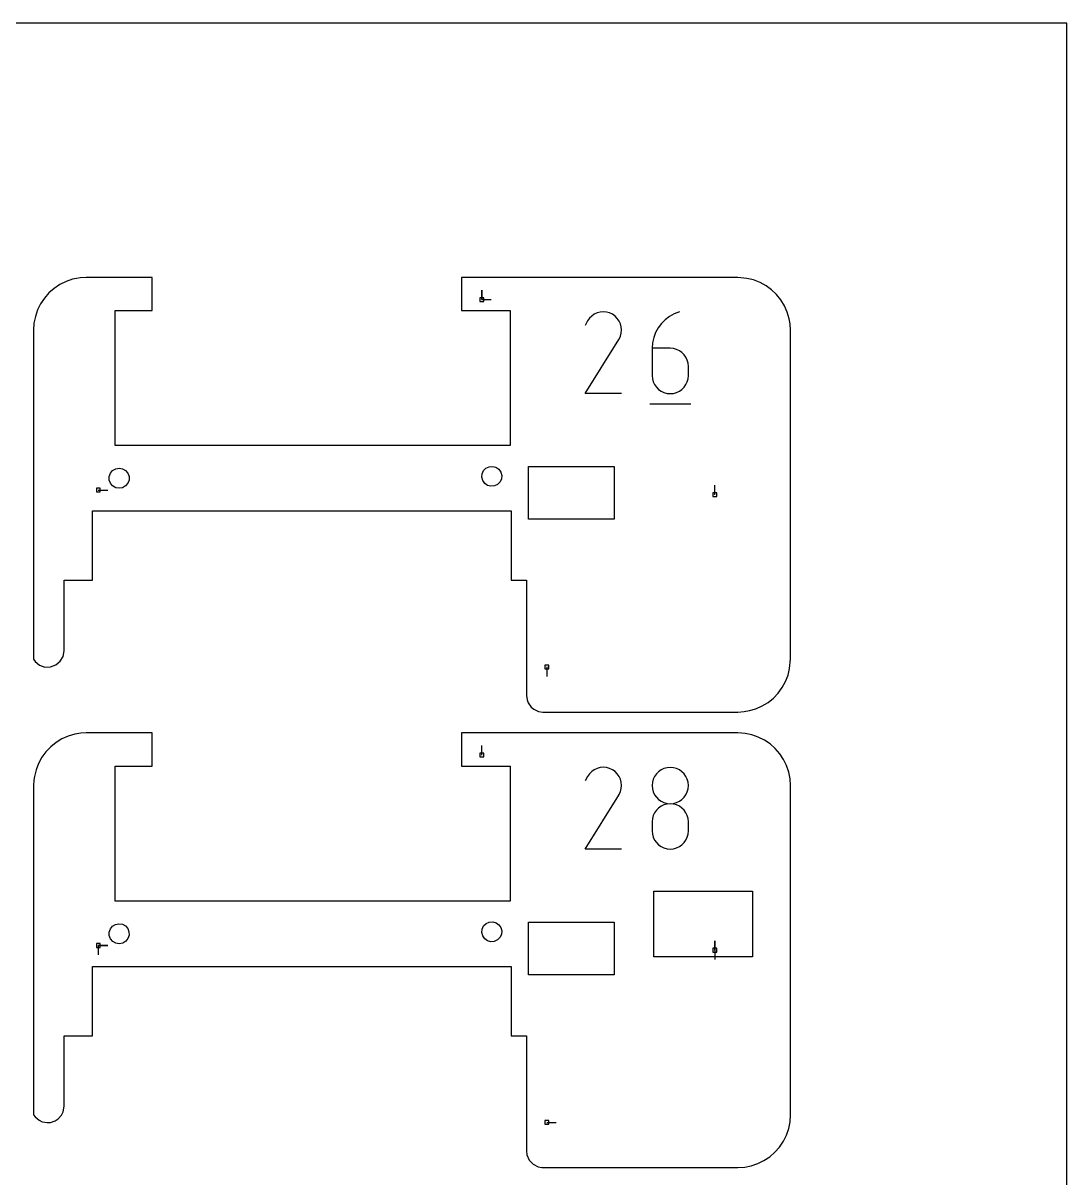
# Model space of a CAD drawing. Extents: x 0 to 400, y 0 to 400.
# Drawn here: x 241.4 to 400, y 224.6 to 400 of the extents above; entities that cross this region are included whole.
import ezdxf

# ---------------------------------------------------------------- set-up
doc = ezdxf.new("R2010")
doc.units = 0

msp = doc.modelspace()

# ---------------------------------------------------------------- linework, layer by layer
at = {"layer": 'annotation', "color": 1}
for p, q in [((311.11311, 358.001214), (311.11311, 359.429964)), ((311.11311, 358.001214), (311.11311, 359.429964)), ((311.11311, 359.429964), (311.11311, 358.001214)), ((311.11311, 358.001214), (312.54186, 358.001214)), ((329.09101, 356.09888), (328.636796, 355.977022)), ((329.560694, 356.14249), (329.09101, 356.09888)), ((330.03536, 356.105126), (329.560694, 356.14249)), ((330.504518, 355.984065), (330.03536, 356.105126)), ((341.133154, 356.142793), (340.342975, 355.846523)), ((341.133154, 356.142793), (341.133154, 356.142793)), ((327.184415, 354.761602), (326.8222, 354.066772)), ((327.471862, 355.169205), (327.184415, 354.761602)), ((327.816733, 355.50946), (327.471862, 355.169205)), ((328.208541, 355.77964), (327.816733, 355.50946)), ((328.636796, 355.977022), (328.208541, 355.77964)), ((330.95768, 355.776582), (330.504518, 355.984065)), ((331.362986, 355.488776), (330.95768, 355.776582)), ((330.95768, 355.776582), (330.95768, 355.776582)), ((331.701865, 355.143411), (331.362986, 355.488776)), ((331.971305, 354.751071), (331.701865, 355.143411)), ((332.168292, 354.322342), (331.971305, 354.751071)), ((332.289814, 353.867807), (332.168292, 354.322342)), ((338.392727, 354.380209), (337.907553, 353.732275)), ((338.965318, 354.95523), (338.392727, 354.380209)), ((339.617881, 355.447335), (338.965318, 354.95523)), ((340.342975, 355.846523), (339.617881, 355.447335)), ((332.171451, 352.455222), (332.294406, 352.923663)), ((332.332856, 353.398053), (332.289814, 353.867807)), ((332.294406, 352.923663), (332.332856, 353.398053)), ((337.517238, 353.021427), (337.229226, 352.257668)), ((337.907553, 353.732275), (337.517238, 353.021427)), ((326.814411, 343.72145), (331.911902, 351.927758)), ((331.911902, 351.927758), (331.917996, 351.935298)), ((331.911902, 351.927758), (331.911902, 351.927758)), ((331.917996, 351.935298), (331.92384, 351.942903)), ((331.92384, 351.942903), (331.929472, 351.950636)), ((331.929472, 351.950636), (331.934931, 351.958561)), ((331.934931, 351.958561), (331.940256, 351.966743)), ((331.940256, 351.966743), (331.945484, 351.975245)), ((331.945484, 351.975245), (331.950655, 351.984132)), ((331.950655, 351.984132), (331.955806, 351.993468)), ((331.955806, 351.993468), (331.960977, 352.003316)), ((331.960977, 352.003316), (332.171451, 352.455222)), ((331.960977, 352.003316), (331.960977, 352.003316)), ((337.05096, 351.450999), (336.989884, 350.611422)), ((337.229226, 352.257668), (337.05096, 351.450999)), ((336.989884, 350.611422), (336.989884, 346.482952)), ((339.748169, 350.611422), (336.989884, 350.611422)), ((340.244253, 350.567151), (339.748169, 350.611422)), ((340.711051, 350.43947), (340.244253, 350.567151)), ((341.140799, 350.23608), (340.711051, 350.43947)), ((341.525733, 349.964681), (341.140799, 350.23608)), ((341.858089, 349.632971), (341.525733, 349.964681)), ((342.130103, 349.248652), (341.858089, 349.632971)), ((342.334011, 348.819422), (342.130103, 349.248652)), ((342.46205, 348.352982), (342.334011, 348.819422)), ((342.506454, 347.857032), (342.46205, 348.352982)), ((342.506454, 346.482952), (342.506454, 347.857032)), ((342.506454, 347.857032), (342.506454, 347.857032)), ((336.989884, 346.482952), (336.989884, 346.482952)), ((336.989884, 346.482952), (337.034417, 345.986761)), ((337.034417, 345.986761), (337.162776, 345.519677)), ((342.334011, 345.519677), (342.46205, 345.986761)), ((342.46205, 345.986761), (342.506454, 346.482952)), ((337.162776, 345.519677), (337.367101, 345.089514)), ((337.367101, 345.089514), (337.639532, 344.704089)), ((337.639532, 344.704089), (337.972208, 344.371216)), ((337.972208, 344.371216), (338.35727, 344.09871)), ((338.35727, 344.09871), (338.786858, 343.894388)), ((338.786858, 343.894388), (339.253111, 343.766063)), ((340.244253, 343.766063), (340.711051, 343.894388)), ((340.711051, 343.894388), (341.140799, 344.09871)), ((341.140799, 344.09871), (341.525733, 344.371216)), ((341.525733, 344.371216), (341.858089, 344.704089)), ((341.858089, 344.704089), (342.130103, 345.089514)), ((342.130103, 345.089514), (342.334011, 345.519677)), ((332.330981, 343.72145), (326.814411, 343.72145)), ((336.644417, 342.168896), (342.855037, 342.168896)), ((339.253111, 343.766063), (339.748169, 343.721551)), ((339.748169, 343.721551), (340.244253, 343.766063)), ((339.748169, 343.721551), (339.748169, 343.721551)), ((346.517482, 328.367517), (346.517482, 329.796267)), ((252.850612, 329.081892), (254.279362, 329.081892)), ((320.99474, 302.20564), (320.99474, 300.77689)), ((311.11311, 288.826209), (311.11311, 290.254959)), ((327.471862, 285.9942), (327.184415, 285.586597)), ((327.816733, 286.334455), (327.471862, 285.9942)), ((328.208541, 286.604635), (327.816733, 286.334455)), ((328.636796, 286.802017), (328.208541, 286.604635)), ((329.09101, 286.923875), (328.636796, 286.802017)), ((329.560694, 286.967485), (329.09101, 286.923875)), ((330.03536, 286.930121), (329.560694, 286.967485)), ((330.504518, 286.80906), (330.03536, 286.930121)), ((330.957681, 286.601577), (330.504518, 286.80906)), ((331.362986, 286.313771), (330.957681, 286.601577)), ((330.957681, 286.601577), (330.957681, 286.601577)), ((331.701865, 285.968406), (331.362986, 286.313771)), ((331.971305, 285.576066), (331.701865, 285.968406)), ((337.639275, 285.970942), (337.366928, 285.586366)), ((337.971888, 286.303292), (337.639275, 285.970942)), ((338.356924, 286.575525), (337.971888, 286.303292)), ((338.786544, 286.779749), (338.356924, 286.575525)), ((339.252906, 286.90807), (338.786544, 286.779749)), ((339.748169, 286.952598), (339.252906, 286.90807)), ((340.243433, 286.90807), (339.748169, 286.952598)), ((339.748169, 286.952598), (339.748169, 286.952598)), ((340.709795, 286.779749), (340.243433, 286.90807)), ((341.139415, 286.575525), (340.709795, 286.779749)), ((341.524451, 286.303292), (341.139415, 286.575525)), ((341.857063, 285.970942), (341.524451, 286.303292)), ((342.129411, 285.586366), (341.857063, 285.970942)), ((327.184415, 285.586597), (326.8222, 284.891767)), ((332.168292, 285.147337), (331.971305, 285.576066)), ((332.289814, 284.692802), (332.168292, 285.147337)), ((332.332856, 284.223048), (332.289814, 284.692802)), ((332.294406, 283.748658), (332.332856, 284.223048)), ((337.034391, 284.692107), (336.989884, 284.198208)), ((336.989884, 284.198208), (336.989884, 284.198208)), ((336.989884, 284.198208), (337.034417, 283.70199)), ((337.162686, 285.157457), (337.034391, 284.692107)), ((337.366928, 285.586366), (337.162686, 285.157457)), ((342.333652, 285.157457), (342.129411, 285.586366)), ((342.461947, 284.692107), (342.333652, 285.157457)), ((342.461921, 283.70199), (342.506454, 284.198208)), ((342.506454, 284.198208), (342.461947, 284.692107)), ((342.506454, 284.198208), (342.506454, 284.198208)), ((326.814411, 274.546445), (331.911902, 282.752753)), ((331.911902, 282.752753), (331.917996, 282.760293)), ((331.911902, 282.752753), (331.911902, 282.752753)), ((331.917996, 282.760293), (331.92384, 282.767898)), ((331.92384, 282.767898), (331.929472, 282.775631)), ((331.929472, 282.775631), (331.934931, 282.783556)), ((331.934931, 282.783556), (331.940256, 282.791738)), ((331.940256, 282.791738), (331.945484, 282.80024)), ((331.945484, 282.80024), (331.950655, 282.809127)), ((331.950655, 282.809127), (331.955806, 282.818463)), ((331.955806, 282.818463), (331.960977, 282.828311)), ((331.960977, 282.828311), (332.171451, 283.280217)), ((331.960977, 282.828311), (331.960977, 282.828311)), ((332.171451, 283.280217), (332.294406, 283.748658)), ((337.034417, 283.70199), (337.162776, 283.234834)), ((337.162776, 283.234834), (337.367101, 282.804568)), ((337.367101, 282.804568), (337.639532, 282.419019)), ((337.639532, 282.419019), (337.972208, 282.086017)), ((341.52413, 282.086017), (341.856807, 282.419019)), ((341.856807, 282.419019), (342.129238, 282.804568)), ((342.129238, 282.804568), (342.333562, 283.234834)), ((342.333562, 283.234834), (342.461921, 283.70199)), ((337.971888, 280.786106), (337.639275, 280.453169)), ((338.356924, 281.058695), (337.971888, 280.786106)), ((337.972208, 282.086017), (338.35727, 281.813389)), ((338.786544, 281.263101), (338.356924, 281.058695)), ((338.35727, 281.813389), (338.786858, 281.608962)), ((339.252906, 281.39149), (338.786544, 281.263101)), ((338.786858, 281.608962), (339.253111, 281.480566)), ((339.748169, 281.436028), (339.252906, 281.39149)), ((339.253111, 281.480566), (339.748169, 281.436028)), ((339.748169, 281.436028), (340.243228, 281.480566)), ((340.243433, 281.391516), (339.748169, 281.436028)), ((339.748169, 281.436028), (339.748169, 281.436028)), ((339.748169, 281.436028), (339.748169, 281.436028)), ((340.243228, 281.480566), (340.709481, 281.608962)), ((340.709795, 281.263191), (340.243433, 281.391516)), ((340.709481, 281.608962), (341.139068, 281.813389)), ((341.139415, 281.058868), (340.709795, 281.263191)), ((341.139068, 281.813389), (341.52413, 282.086017)), ((341.524451, 280.786363), (341.139415, 281.058868)), ((341.857063, 280.45349), (341.524451, 280.786363)), ((337.034391, 279.170612), (336.989884, 278.674627)), ((337.162686, 279.637588), (337.034391, 279.170612)), ((337.366928, 280.067718), (337.162686, 279.637588)), ((337.639275, 280.453169), (337.366928, 280.067718)), ((342.129411, 280.068064), (341.857063, 280.45349)), ((342.333652, 279.637902), (342.129411, 280.068064)), ((342.461947, 279.170818), (342.333652, 279.637902)), ((342.506454, 278.674627), (342.461947, 279.170818)), ((336.989884, 278.674627), (336.989884, 277.300547)), ((336.989884, 277.300547), (336.989884, 277.300547)), ((336.989884, 277.300547), (337.034417, 276.804597)), ((342.461921, 276.804597), (342.506454, 277.300547)), ((342.506454, 277.300547), (342.506454, 278.674627)), ((342.506454, 278.674627), (342.506454, 278.674627)), ((337.034417, 276.804597), (337.162776, 276.338156)), ((337.162776, 276.338156), (337.367101, 275.908927)), ((337.367101, 275.908927), (337.639532, 275.524607)), ((337.639532, 275.524607), (337.972208, 275.192898)), ((341.52413, 275.192898), (341.856807, 275.524607)), ((341.856807, 275.524607), (342.129238, 275.908927)), ((342.129238, 275.908927), (342.333562, 276.338156)), ((342.333562, 276.338156), (342.461921, 276.804597)), ((332.330981, 274.546445), (326.814411, 274.546445)), ((337.972208, 275.192898), (338.35727, 274.921498)), ((338.35727, 274.921498), (338.786858, 274.718108)), ((338.786858, 274.718108), (339.253111, 274.590428)), ((339.253111, 274.590428), (339.748169, 274.546157)), ((339.748169, 274.546157), (340.243228, 274.590428)), ((339.748169, 274.546157), (339.748169, 274.546157)), ((340.243228, 274.590428), (340.709481, 274.718108)), ((340.709481, 274.718108), (341.139068, 274.921498)), ((341.139068, 274.921498), (341.52413, 275.192898)), ((337.224172, 258.160268), (337.224185, 267.617208)), ((337.224185, 267.617208), (337.224269, 268.133405)), ((337.224269, 268.133405), (338.003198, 268.133367)), ((338.003198, 268.133367), (352.224308, 268.133454)), ((352.224308, 268.133454), (352.224217, 258.676472)), ((252.850612, 259.906887), (254.279362, 259.906887)), ((252.850612, 259.906887), (254.279362, 259.906887)), ((254.279362, 259.906887), (252.850612, 259.906887)), ((252.850612, 259.906887), (252.850612, 258.478137)), ((346.517482, 259.192512), (346.517482, 260.621262)), ((346.517482, 259.192512), (346.517482, 260.621262)), ((346.517482, 260.621262), (346.517482, 259.192512)), ((337.224347, 258.15843), (337.224172, 258.160268)), ((351.548969, 258.158482), (337.224347, 258.15843)), ((346.517482, 259.192512), (346.517482, 257.763762)), ((352.22433, 258.158468), (351.548969, 258.158482)), ((352.224217, 258.676472), (352.224312, 258.160002)), ((352.224312, 258.160002), (352.22433, 258.158468)), ((320.99474, 233.030635), (322.42349, 233.030635))]:
    msp.add_line(p, q, dxfattribs=at)
at = {"layer": 'boundary', "color": 5}
for p, q in [((251.01749, 361.367519), (250.097053, 361.307192)), ((257.544616, 361.367519), (251.01749, 361.367519)), ((261.017488, 361.367519), (257.544616, 361.367519)), ((261.017488, 359.118316), (261.017488, 361.367519)), ((323.376989, 361.367519), (308.017485, 361.367519)), ((308.017485, 361.367519), (308.017485, 358.583542)), ((350.017488, 361.367519), (323.376989, 361.367519)), ((351.393565, 361.233066), (350.017488, 361.367519)), ((246.147396, 359.71435), (245.360634, 359.024375)), ((247.017486, 360.295725), (246.147396, 359.71435)), ((247.956018, 360.758557), (247.017486, 360.295725)), ((248.946934, 361.094928), (247.956018, 360.758557)), ((249.562413, 361.217354), (248.946934, 361.094928)), ((250.097053, 361.307192), (249.562413, 361.217354)), ((352.408452, 360.986161), (351.393565, 361.233066)), ((353.382432, 360.608899), (352.408452, 360.986161)), ((354.298831, 360.107736), (353.382432, 360.608899)), ((355.141979, 359.491245), (354.298831, 360.107736)), ((244.670663, 358.237611), (244.089285, 357.367521)), ((245.360634, 359.024375), (244.670663, 358.237611)), ((261.017488, 356.334339), (261.017488, 359.118316)), ((308.017485, 358.583542), (308.017485, 356.334339)), ((355.897441, 358.769973), (355.141979, 359.491245)), ((356.5523, 357.956265), (355.897441, 358.769973)), ((357.095343, 357.064044), (356.5523, 357.956265)), ((243.62645, 356.428988), (243.290079, 355.438073)), ((244.089285, 357.367521), (243.62645, 356.428988)), ((255.408928, 345.90939), (255.408928, 356.334339)), ((255.408928, 356.334339), (258.889683, 356.334339)), ((258.889683, 356.334339), (261.017488, 356.334339)), ((308.017485, 356.334339), (314.238129, 356.334339)), ((314.238129, 356.334339), (315.40892, 356.334339)), ((315.40892, 356.334339), (315.40892, 353.778865)), ((357.517285, 356.108573), (357.095343, 357.064044)), ((357.810902, 355.106202), (357.517285, 356.108573)), ((243.08593, 354.41173), (243.017488, 353.36752)), ((243.290079, 355.438073), (243.08593, 354.41173)), ((357.954571, 354.327318), (357.810902, 355.106202)), ((358.017481, 353.36752), (357.954571, 354.327318)), ((243.017488, 353.36752), (243.017487, 326.159237)), ((315.40892, 353.778865), (315.40892, 335.834337)), ((358.017481, 326.34656), (358.017481, 353.36752)), ((255.408928, 335.834337), (255.408928, 345.90939)), ((265.45986, 335.834337), (255.408928, 335.834337)), ((266.542396, 335.834337), (265.45986, 335.834337)), ((273.464165, 335.834337), (266.542396, 335.834337)), ((288.317596, 335.834337), (273.464165, 335.834337)), ((311.069783, 335.834337), (288.317596, 335.834337)), ((315.40892, 335.834337), (311.069783, 335.834337)), ((358.017481, 303.367515), (358.017481, 326.34656)), ((243.017487, 326.159237), (243.017488, 303.367515)), ((251.96361, 321.986947), (251.963611, 325.897395)), ((251.963611, 325.897395), (276.732303, 325.897396)), ((276.732303, 325.897396), (297.513546, 325.897396)), ((297.513546, 325.897396), (311.116328, 325.897395)), ((311.116328, 325.897395), (315.593611, 325.897396)), ((315.593611, 325.897396), (315.593611, 321.986947)), ((251.96361, 315.367518), (251.96361, 321.986947)), ((315.593611, 321.986947), (315.593611, 315.367518)), ((247.652506, 309.842716), (247.652506, 315.367519)), ((247.652506, 315.367519), (250.362609, 315.367518)), ((250.362609, 315.367518), (251.96361, 315.367518)), ((315.593611, 315.367518), (316.449799, 315.367518)), ((316.449799, 315.367518), (317.899115, 315.367519)), ((317.899115, 315.367519), (317.899115, 306.903949)), ((247.652506, 304.668158), (247.652506, 309.842716)), ((317.899115, 306.903949), (317.899115, 297.867516)), ((247.077674, 303.07325), (247.504417, 303.820491)), ((247.504417, 303.820491), (247.652506, 304.668158)), ((243.017488, 303.367515), (243.26951, 303.024492)), ((243.26951, 303.024492), (243.943527, 302.479928)), ((243.943527, 302.479928), (244.757098, 302.199625)), ((244.757098, 302.199625), (245.617523, 302.211785)), ((245.617523, 302.211785), (246.422851, 302.514968)), ((246.422851, 302.514968), (247.077674, 303.07325)), ((357.636123, 300.976551), (357.883026, 301.991439)), ((357.883026, 301.991439), (358.017481, 303.367515)), ((356.757695, 299.086172), (357.25886, 300.002572)), ((357.25886, 300.002572), (357.636123, 300.976551)), ((355.419935, 297.487558), (356.141206, 298.243026)), ((356.141206, 298.243026), (356.757695, 299.086172)), ((317.899115, 297.867516), (317.984298, 297.220469)), ((317.984298, 297.220469), (318.176139, 296.736847)), ((318.176139, 296.736847), (318.631345, 296.099749)), ((353.714008, 296.289655), (354.606231, 296.832698)), ((354.606231, 296.832698), (355.419935, 297.487558)), ((318.631345, 296.099749), (319.039295, 295.776841)), ((319.039295, 295.776841), (319.752063, 295.452702)), ((319.752063, 295.452702), (320.399117, 295.367514)), ((320.399117, 295.367514), (332.459125, 295.367514)), ((332.459125, 295.367514), (350.017488, 295.367514)), ((350.017488, 295.367514), (350.977283, 295.430425)), ((350.977283, 295.430425), (351.756165, 295.574096)), ((351.756165, 295.574096), (352.758539, 295.867715)), ((352.758539, 295.867715), (353.714008, 296.289655)), ((247.330825, 291.275241), (246.437885, 290.733443)), ((248.286847, 291.695853), (247.330825, 291.275241)), ((249.289589, 291.988081), (248.286847, 291.695853)), ((250.179246, 292.137574), (249.289589, 291.988081)), ((251.01749, 292.192514), (250.179246, 292.137574)), ((256.961757, 292.192514), (251.01749, 292.192514)), ((261.017488, 292.192514), (256.961757, 292.192514)), ((261.017488, 289.565823), (261.017488, 292.192514)), ((321.294345, 292.192514), (308.017485, 292.192514)), ((308.017485, 292.192514), (308.017485, 289.786025)), ((350.017488, 292.192514), (321.294345, 292.192514)), ((351.098569, 292.11674), (350.017488, 292.192514)), ((352.123636, 291.907838), (351.098569, 292.11674)), ((353.112675, 291.566923), (352.123636, 291.907838)), ((354.048744, 291.099832), (353.112675, 291.566923)), ((245.623303, 290.079726), (244.901018, 289.325276)), ((246.437885, 290.733443), (245.623303, 290.079726)), ((261.017488, 287.159334), (261.017488, 289.565823)), ((308.017485, 289.786025), (308.017485, 287.159334)), ((354.915845, 290.514556), (354.048744, 291.099832)), ((355.699124, 289.821104), (354.915845, 290.514556)), ((356.385199, 289.031346), (355.699124, 289.821104)), ((244.283385, 288.483005), (243.780972, 287.567323)), ((244.901018, 289.325276), (244.283385, 288.483005)), ((356.962312, 288.158797), (356.385199, 289.031346)), ((357.420604, 287.218382), (356.962312, 288.158797)), ((243.40238, 286.593896), (243.154088, 285.579381)), ((243.780972, 287.567323), (243.40238, 286.593896)), ((255.408928, 277.80395), (255.408928, 287.159334)), ((255.408928, 287.159334), (258.532569, 287.159334)), ((258.532569, 287.159334), (261.017488, 287.159334)), ((308.017485, 287.159334), (313.394652, 287.159334)), ((313.394652, 287.159334), (315.40892, 287.159334)), ((315.40892, 287.159334), (315.40892, 282.762811)), ((357.752225, 286.226194), (357.420604, 287.218382)), ((357.949653, 285.227346), (357.752225, 286.226194)), ((243.017488, 284.192515), (243.017487, 259.413877)), ((243.07243, 285.030754), (243.017488, 284.192515)), ((243.154088, 285.579381), (243.07243, 285.030754)), ((358.017481, 284.192515), (357.949653, 285.227346)), ((358.017481, 258.967963), (358.017481, 284.192515)), ((315.40892, 282.762811), (315.40892, 266.659332)), ((255.408928, 266.659332), (255.408928, 277.80395)), ((264.428668, 266.659332), (255.408928, 266.659332)), ((265.756134, 266.659332), (264.428668, 266.659332)), ((274.243999, 266.659332), (265.756134, 266.659332)), ((287.554683, 266.659332), (274.243999, 266.659332)), ((307.943723, 266.659332), (287.554683, 266.659332)), ((315.40892, 266.659332), (307.943723, 266.659332)), ((243.017487, 259.413877), (243.017488, 234.19251)), ((358.017481, 234.19251), (358.017481, 258.967963)), ((251.963611, 256.72239), (278.899988, 256.722391)), ((251.963611, 253.517587), (251.963611, 256.72239)), ((278.899988, 256.722391), (295.931231, 256.722391)), ((295.931231, 256.722391), (310.724489, 256.72239)), ((310.724489, 256.72239), (315.593611, 256.722391)), ((315.593611, 256.722391), (315.593611, 253.517587)), ((251.963611, 246.192513), (251.963611, 253.517587)), ((315.593611, 253.517587), (315.593611, 246.192513)), ((247.652506, 240.078755), (247.652506, 246.192514)), ((247.652506, 246.192514), (250.651511, 246.192513)), ((250.651511, 246.192513), (251.963611, 246.192513)), ((315.593611, 246.192513), (316.295299, 246.192513)), ((316.295299, 246.192513), (317.899115, 246.192514)), ((317.899115, 246.192514), (317.899115, 238.692247)), ((247.652506, 235.493153), (247.652506, 240.078755)), ((317.899115, 238.692247), (317.899115, 228.692511)), ((247.504417, 234.645486), (247.652506, 235.493153)), ((243.017488, 234.19251), (243.240826, 233.888529)), ((243.240826, 233.888529), (243.847305, 233.369522)), ((243.847305, 233.369522), (244.338161, 233.129504)), ((245.617523, 233.03678), (246.31832, 233.289913)), ((246.31832, 233.289913), (246.774471, 233.590716)), ((246.774471, 233.590716), (247.257486, 234.158066)), ((247.257486, 234.158066), (247.504417, 234.645486)), ((357.941704, 233.111431), (358.017481, 234.19251)), ((244.338161, 233.129504), (245.072249, 233.00178)), ((245.072249, 233.00178), (245.617523, 233.03678)), ((357.39189, 231.097324), (357.732805, 232.086361)), ((357.732805, 232.086361), (357.941704, 233.111431)), ((356.339523, 229.294157), (356.924797, 230.161253)), ((356.924797, 230.161253), (357.39189, 231.097324)), ((317.899115, 228.692511), (317.973473, 228.10685)), ((317.973473, 228.10685), (318.320065, 227.312554)), ((354.856318, 227.824794), (355.646068, 228.51087)), ((355.646068, 228.51087), (356.339523, 229.294157)), ((318.320065, 227.312554), (318.917421, 226.684699)), ((318.917421, 226.684699), (319.693489, 226.299016)), ((319.693489, 226.299016), (320.212344, 226.200664)), ((350.017488, 226.192509), (351.052316, 226.260338)), ((351.052316, 226.260338), (352.051161, 226.457769)), ((352.051161, 226.457769), (353.043355, 226.789393)), ((353.043355, 226.789393), (353.983764, 227.247679)), ((353.983764, 227.247679), (354.856318, 227.824794)), ((320.212344, 226.200664), (331.086484, 226.192509)), ((331.086484, 226.192509), (350.017488, 226.192509))]:
    msp.add_line(p, q, dxfattribs=at)
at = {"layer": 'frame', "color": 5}
for p, q in [((400, 400), (0, 400)), ((400, 0), (400, 400))]:
    msp.add_line(p, q, dxfattribs=at)
at = {"layer": 'hole', "color": 5}
for p, q in [((311.39886, 358.286964), (310.82736, 358.286964)), ((310.82736, 358.286964), (310.82736, 357.715464)), ((311.39886, 357.715464), (311.39886, 358.286964)), ((310.82736, 357.715464), (311.39886, 357.715464)), ((254.515653, 331.132332), (254.696795, 331.630019)), ((254.696795, 331.630019), (255.037236, 332.035737)), ((255.037236, 332.035737), (255.495905, 332.300551)), ((255.495905, 332.300551), (256.017487, 332.392519)), ((256.017487, 332.392519), (256.53907, 332.300551)), ((256.53907, 332.300551), (256.997739, 332.035737)), ((256.997739, 332.035737), (257.338177, 331.630019)), ((257.338177, 331.630019), (257.519322, 331.132332)), ((311.117634, 331.017932), (311.159041, 331.543936)), ((311.159041, 331.543936), (311.377857, 332.024058)), ((311.377857, 332.024058), (311.747682, 332.400384)), ((311.747682, 332.400384), (312.223916, 332.627528)), ((312.223916, 332.627528), (312.749121, 332.678091)), ((312.749121, 332.678091), (313.259945, 332.545974)), ((313.259945, 332.545974), (313.694774, 332.247114)), ((313.694774, 332.247114), (314.001166, 331.817556)), ((314.001166, 331.817556), (314.142162, 331.309111)), ((318.199054, 330.937195), (318.199054, 332.632808)), ((318.199054, 332.632808), (323.296442, 332.632808)), ((323.296442, 332.632808), (331.199051, 332.632808)), ((331.199051, 332.632808), (331.199051, 330.937195)), ((254.515653, 330.602707), (254.515653, 331.132332)), ((254.696795, 330.10502), (254.515653, 330.602707)), ((255.037236, 329.699301), (254.696795, 330.10502)), ((257.338176, 330.105019), (256.997739, 329.699301)), ((257.519321, 330.602706), (257.338176, 330.105019)), ((257.519322, 331.132332), (257.519321, 330.602706)), ((311.258633, 330.509488), (311.117634, 331.017932)), ((311.565021, 330.07993), (311.258633, 330.509488)), ((311.999849, 329.781069), (311.565021, 330.07993)), ((312.510673, 329.648952), (311.999849, 329.781069)), ((313.512112, 329.926659), (313.035878, 329.699515)), ((313.881942, 330.302987), (313.512112, 329.926659)), ((314.100755, 330.783107), (313.881942, 330.302987)), ((314.142162, 331.309111), (314.100755, 330.783107)), ((318.199054, 326.07405), (318.199054, 330.937195)), ((331.199051, 330.937195), (331.199051, 326.07405)), ((253.136362, 329.367642), (252.564862, 329.367642)), ((252.564862, 329.367642), (252.564862, 328.796142)), ((252.564862, 328.796142), (253.136362, 328.796142)), ((253.136362, 328.796142), (253.136362, 329.367642)), ((255.495905, 329.434488), (255.037236, 329.699301)), ((256.017487, 329.342519), (255.495905, 329.434488)), ((256.53907, 329.434488), (256.017487, 329.342519)), ((256.997739, 329.699301), (256.53907, 329.434488)), ((313.035878, 329.699515), (312.510673, 329.648952)), ((346.803232, 328.653267), (346.231732, 328.653267)), ((346.231732, 328.653267), (346.231732, 328.081767)), ((346.231732, 328.081767), (346.803232, 328.081767)), ((346.803232, 328.081767), (346.803232, 328.653267)), ((318.199054, 324.632807), (318.199054, 326.07405)), ((326.524339, 324.632807), (318.199054, 324.632807)), ((331.199051, 324.632807), (326.524339, 324.632807)), ((331.199051, 326.07405), (331.199051, 324.632807)), ((321.28049, 302.49139), (320.70899, 302.49139)), ((320.70899, 302.49139), (320.70899, 301.91989)), ((320.70899, 301.91989), (321.28049, 301.91989)), ((321.28049, 301.91989), (321.28049, 302.49139)), ((311.39886, 289.111959), (310.82736, 289.111959)), ((310.82736, 289.111959), (310.82736, 288.540459)), ((310.82736, 288.540459), (311.39886, 288.540459)), ((311.39886, 288.540459), (311.39886, 289.111959)), ((255.01617, 262.839666), (255.468904, 263.112955)), ((255.468904, 263.112955), (255.987808, 263.214917)), ((255.987808, 263.214917), (256.510293, 263.133257)), ((256.510293, 263.133257), (256.973334, 262.877821)), ((311.390262, 262.866769), (311.765398, 263.237785)), ((311.765398, 263.237785), (312.244808, 263.458121)), ((312.244808, 263.458121), (312.770667, 263.501202)), ((312.770667, 263.501202), (313.279546, 263.361829)), ((313.279546, 263.361829), (313.710068, 263.056816)), ((318.199054, 261.492741), (318.199054, 263.457803)), ((318.199054, 263.457803), (324.106467, 263.457803)), ((324.106467, 263.457803), (331.199051, 263.457803)), ((331.199051, 263.457803), (331.199051, 261.492741)), ((254.513057, 261.927648), (254.684205, 262.428013)), ((254.523364, 261.398924), (254.513057, 261.927648)), ((254.713884, 260.90561), (254.523364, 261.398924)), ((254.684205, 262.428013), (255.01617, 262.839666)), ((256.973334, 262.877821), (257.321088, 262.479419)), ((257.321088, 262.479419), (257.511611, 261.986105)), ((257.521918, 261.45738), (257.350767, 260.957015)), ((257.511611, 261.986105), (257.521918, 261.45738)), ((311.115749, 261.864472), (311.164639, 262.389822)), ((311.249492, 261.354085), (311.115749, 261.864472)), ((311.164639, 262.389822), (311.390262, 262.866769)), ((311.549728, 260.920218), (311.249492, 261.354085)), ((313.710068, 263.056816), (314.010306, 262.622949)), ((314.095157, 261.587211), (313.869536, 261.110265)), ((314.010306, 262.622949), (314.144047, 262.112561)), ((314.144047, 262.112561), (314.095157, 261.587211)), ((318.199054, 257.128072), (318.199054, 261.492741)), ((331.199051, 261.492741), (331.199051, 257.128072)), ((253.136362, 260.192637), (252.564862, 260.192637)), ((252.564862, 260.192637), (252.564862, 259.621137)), ((252.564862, 259.621137), (253.136362, 259.621137)), ((253.136362, 259.621137), (253.136362, 260.192637)), ((255.06164, 260.507208), (254.713884, 260.90561)), ((255.524682, 260.251772), (255.06164, 260.507208)), ((256.047166, 260.170111), (255.524682, 260.251772)), ((256.566071, 260.272073), (256.047166, 260.170111)), ((257.018805, 260.545363), (256.566071, 260.272073)), ((257.350767, 260.957015), (257.018805, 260.545363)), ((311.980248, 260.615205), (311.549728, 260.920218)), ((312.489128, 260.475832), (311.980248, 260.615205)), ((313.014986, 260.518912), (312.489128, 260.475832)), ((313.494395, 260.739249), (313.014986, 260.518912)), ((313.869536, 261.110265), (313.494395, 260.739249)), ((346.803232, 259.478262), (346.231732, 259.478262)), ((346.231732, 259.478262), (346.231732, 258.906762)), ((346.231732, 258.906762), (346.803232, 258.906762)), ((346.803232, 258.906762), (346.803232, 259.478262)), ((318.199054, 255.457802), (318.199054, 257.128072)), ((331.199051, 257.128072), (331.199051, 255.457802)), ((325.781482, 255.457802), (318.199054, 255.457802)), ((331.199051, 255.457802), (325.781482, 255.457802)), ((321.28049, 233.316385), (320.70899, 233.316385)), ((320.70899, 233.316385), (320.70899, 232.744885)), ((321.28049, 232.744885), (321.28049, 233.316385)), ((320.70899, 232.744885), (321.28049, 232.744885))]:
    msp.add_line(p, q, dxfattribs=at)

doc.saveas('drawing.dxf')
